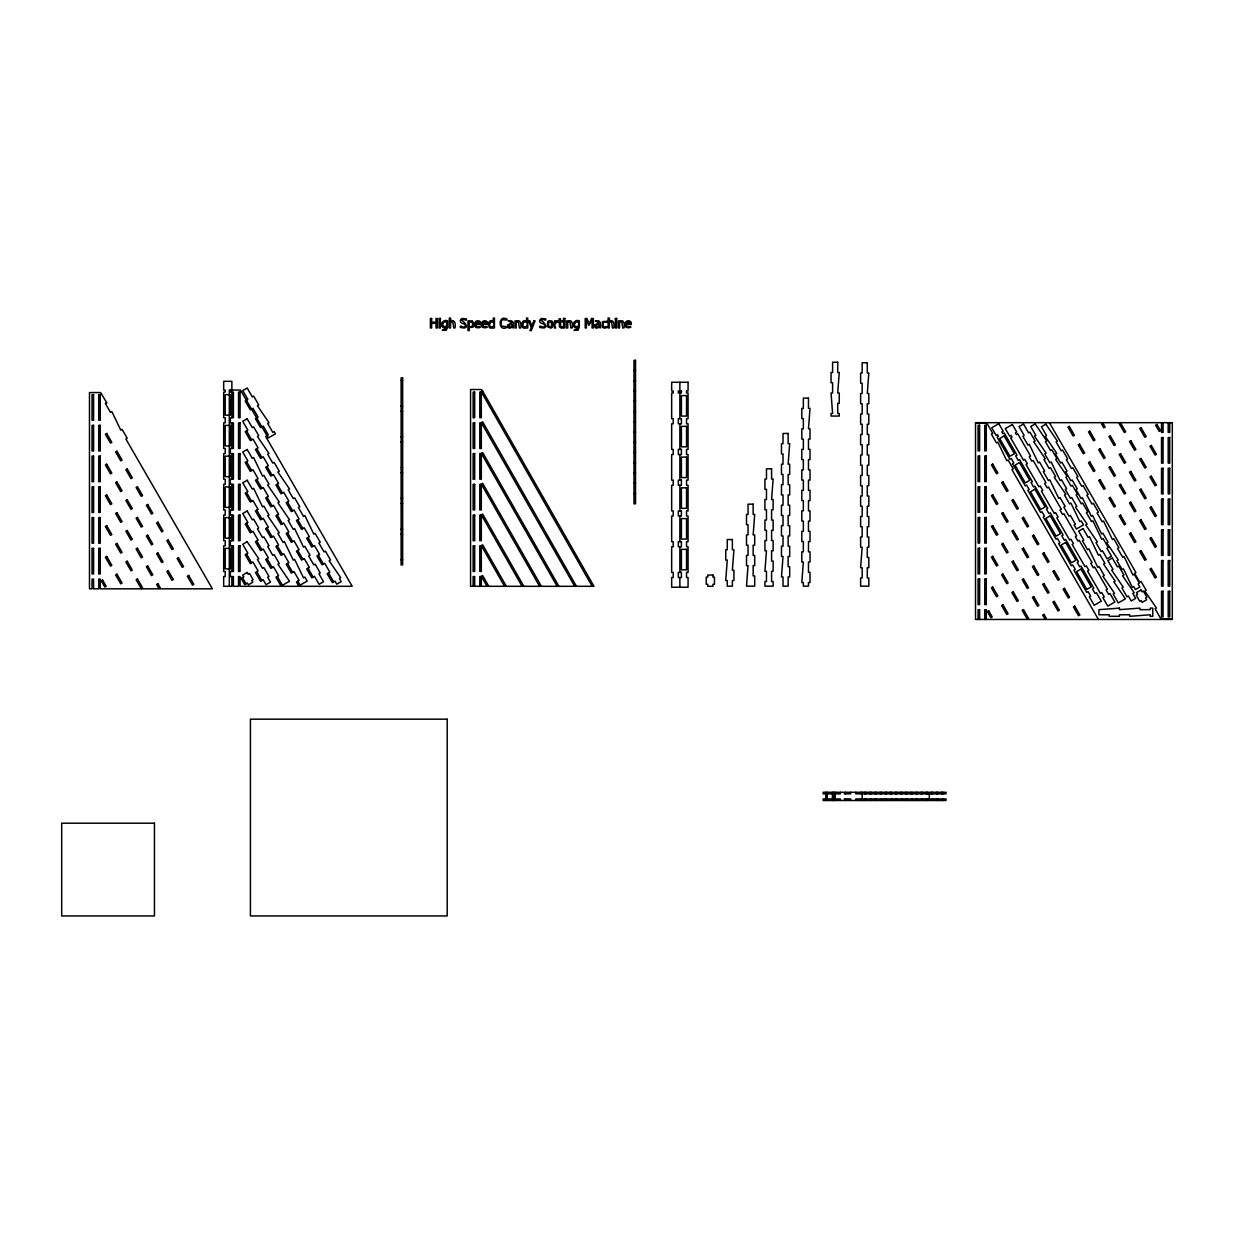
<?xml version="1.0" encoding="UTF-8"?>
<svg xmlns="http://www.w3.org/2000/svg" width="1234" height="1234" viewBox="0 0 1234 1234"><rect width="100%" height="100%" fill="white"/><g stroke="black" fill="none" stroke-linecap="round" stroke-linejoin="round"><path stroke-width="1.5" d="M481.322 392.103L479.795 392.103L479.795 417.724L481.322 417.724L481.322 391.841L482.664 391.085L593.97 586.304L470.57 586.304L470.57 389.528L481.322 389.528L482.664 391.085M557.29 320.902L555.655 321.904L555.655 320.855L554.467 320.855L554.467 327.982L555.655 327.982C551.397 322.028 560.946 322.398 557.29 320.902A2.345 2.345 0 0 1 558.231 320.886M633.983 370.57L635.525 370.57M401.112 380.473L402.639 380.473M633.983 380.828L635.525 380.828M633.983 391.07L635.525 391.07M633.983 401.328L635.525 401.328M401.112 406.094L402.639 406.094M401.112 411.215L402.639 411.215M633.983 411.57L635.525 411.57M633.983 421.827L635.525 421.827M975.523 423.2L986.66 423.2L987.616 424.481L992.738 433.35L991.411 434.121L996.532 442.991L997.859 442.219L1006.774 460.745L1008.116 459.974L1013.237 468.858L1011.911 469.63L1098.414 619.453M633.983 432.07L635.525 432.07M401.112 436.836L402.639 436.836M401.112 441.957L402.639 441.957M633.983 442.312L635.525 442.312M633.983 452.569L635.525 452.569M633.983 462.812L635.525 462.812M401.112 467.578L402.639 467.578M401.112 472.715L402.639 472.715M633.983 473.069L635.525 473.069M633.983 483.312L635.525 483.312M633.983 493.569L635.525 493.569M401.112 498.335L402.639 498.335M401.112 503.457L402.639 503.457M401.112 529.077L402.639 529.077M401.112 534.199L402.639 534.199M401.112 559.82L402.639 559.82M1172.3 618.944L1161.163 618.944L1160.207 617.663L1155.086 608.794L1156.412 608.023L1144.828 591.04L1146.17 590.268L1141.034 581.399L1139.707 582.155L1134.586 573.286L1135.912 572.514L1049.409 422.676M844.195 793.832L850.658 793.832L850.658 792.29M861.286 793.832L946.077 793.832L946.077 792.29L823.186 792.29L823.186 793.832L840.4 793.832L840.4 792.29M844.195 798.953L850.658 798.953L850.658 800.496M861.286 798.953L946.077 798.953L946.077 800.496L823.186 800.496L823.186 798.953L840.4 798.953L840.4 800.496M550.487 321.719L549.608 321.719A1.62 1.62 0 0 0 548.606 322.352L548.606 326.455M549.608 327.103L550.487 327.103A1.62 1.62 0 0 0 551.49 326.455L551.49 322.352M246.522 430.944L251.659 439.828M256.78 448.698L261.901 457.583M267.022 466.452L272.143 475.321M277.28 484.206L282.401 493.076M287.522 501.96L292.643 510.83M297.764 519.715L302.901 528.584M308.022 537.453L313.143 546.338M318.264 555.207L323.401 564.092M328.522 572.962L333.643 581.831M246.522 461.701L251.659 470.57M256.78 479.455L261.901 488.325M267.022 497.194L272.143 506.079M277.28 514.948L282.401 523.833M287.522 532.702L292.643 541.572M297.764 550.457L302.901 559.326M308.022 568.211L313.143 577.08M246.522 492.443L251.659 501.312M256.78 510.197L261.901 519.067M267.022 527.951L272.143 536.821M277.28 545.69L282.401 554.575M287.522 563.444L292.643 572.329M297.764 581.199L300.078 585.194M246.522 523.185L251.659 532.07M256.78 540.939L261.901 549.824M267.022 558.693L272.143 567.563M277.28 576.448L282.401 585.317M246.522 553.943L251.659 562.812M256.78 571.681L261.901 580.566M242.435 577.589L246.013 583.79M481.322 391.841L592.197 586.304M576.448 586.304L482.664 421.827L481.322 422.599L574.674 586.304M558.909 586.304L482.664 452.585L481.322 453.341L557.136 586.304M541.387 586.304L482.664 483.327L481.322 484.083L539.613 586.304M523.848 586.304L482.664 514.069L481.322 514.825L522.075 586.304M506.326 586.304L482.664 544.811L481.322 545.582L504.552 586.304M488.803 586.304L482.679 575.568L481.337 576.34L487.029 586.304M1169.739 422.676L1169.739 432.424L1168.197 432.424L1168.197 422.676M1163.076 422.676L1163.076 432.424L1161.533 432.424L1161.533 422.676M986.29 619.453L986.29 609.719L984.747 609.719L984.747 619.453M979.626 619.453L979.626 609.719L978.084 609.719L978.084 619.453M942.899 792.29L942.899 793.832M942.899 798.953L942.899 800.496M941.557 792.29L941.557 793.832M937.778 792.29L937.778 793.832M937.778 798.953L937.778 800.496M936.436 792.29L936.436 793.832M936.436 798.953L936.436 800.496M932.642 792.29L932.642 793.832M932.642 798.953L932.642 800.496M931.315 792.29L931.315 793.832M929.31 793.832L929.31 798.953M927.521 792.29L927.521 793.832M927.521 798.953L927.521 800.496M926.194 792.29L926.194 793.832M926.194 798.953L926.194 800.496M922.4 792.29L922.4 793.832M922.4 798.953L922.4 800.496M921.073 792.29L921.073 793.832M917.278 792.29L917.278 793.832M917.278 798.953L917.278 800.496M915.936 792.29L915.936 793.832M915.936 798.953L915.936 800.496M912.142 792.29L912.142 793.832M912.142 798.953L912.142 800.496M910.815 792.29L910.815 793.832M907.021 792.29L907.021 793.832M907.021 798.953L907.021 800.496M905.694 792.29L905.694 793.832M905.694 798.953L905.694 800.496M901.9 792.29L901.9 793.832M901.9 798.953L901.9 800.496M900.573 792.29L900.573 793.832M896.779 792.29L896.779 793.832M896.779 798.953L896.779 800.496M895.452 792.29L895.452 793.832M895.452 798.953L895.452 800.496M891.658 792.29L891.658 793.832M891.658 798.953L891.658 800.496M890.316 792.29L890.316 793.832M886.521 792.29L886.521 793.832M886.521 798.953L886.521 800.496M885.194 792.29L885.194 793.832M885.194 798.953L885.194 800.496M881.4 792.29L881.4 793.832M881.4 798.953L881.4 800.496M880.073 792.29L880.073 793.832M876.279 792.29L876.279 793.832M876.279 798.953L876.279 800.496M874.952 792.29L874.952 793.832M874.952 798.953L874.952 800.496M871.158 792.29L871.158 793.832M871.158 798.953L871.158 800.496M869.816 792.29L869.816 793.832M866.037 792.29L866.037 793.832M866.037 798.953L866.037 800.496M864.695 792.29L864.695 793.832M864.695 798.953L864.695 800.496M862.196 792.29L862.196 800.496M860.9 792.29L860.9 793.832L855.779 793.832L855.779 792.29M860.9 800.496L860.9 798.953L855.779 798.953L855.779 800.496M845.537 792.29L845.537 793.832M845.537 798.953L845.537 800.496M835.279 792.29L835.279 800.496M833.953 792.29L833.953 800.496M832.41 792.29L832.41 800.496M827.289 792.29L827.289 800.496M825.747 792.29L825.747 800.496M679.872 382.278L679.872 390.977M679.872 393.029L679.872 418.65M679.872 423.786L679.872 449.407M679.872 454.528L679.872 480.149M679.872 485.271L679.872 510.891M679.872 516.028L679.872 541.649M679.872 546.77L679.872 572.391M679.872 577.512L679.872 587.245M481.322 586.304L481.322 576.571L479.795 576.571L479.795 586.304M474.674 586.304L474.674 576.571L473.131 576.571L473.131 586.304M231.869 390.052L231.869 381.337L223.678 381.337L223.678 390.052L225.205 390.052L225.205 392.103L223.678 392.103L223.678 417.724L225.205 417.724L225.205 422.846L223.678 422.846L223.678 448.466L225.205 448.466L225.205 453.588L223.678 453.588L223.678 479.208L225.205 479.208L225.205 484.33L223.678 484.33L223.678 509.951L225.205 509.951L225.205 515.087L223.678 515.087L223.678 540.708L225.205 540.708L225.205 545.829L223.678 545.829L223.678 571.45L225.205 571.45L225.205 576.571L223.678 576.571L223.678 586.304L231.869 586.304L231.869 576.571M231.869 392.103L231.869 417.724M231.869 422.846L231.869 448.466M231.869 453.588L231.869 479.208M231.869 484.33L231.869 509.951M231.869 515.087L231.869 540.708M231.869 545.829L231.869 571.45M230.342 390.052L230.342 392.103L233.411 392.103L233.411 417.724L230.342 417.724L230.342 422.846L233.411 422.846L233.411 448.466L230.342 448.466L230.342 453.588L233.411 453.588L233.411 479.208L230.342 479.208L230.342 484.33L233.411 484.33L233.411 509.951L230.342 509.951L230.342 515.087L233.411 515.087L233.411 540.708L230.342 540.708L230.342 545.829L233.411 545.829L233.411 571.45L230.342 571.45L230.342 576.571L233.411 576.571L233.411 586.304L238.532 586.304L238.532 576.571L240.075 576.571L240.075 586.304L352.199 586.304L265.696 436.481L268.364 434.939L263.228 426.069L260.575 427.596L255.438 418.727L258.107 417.185L252.985 408.315L250.317 409.842L245.196 400.973L247.864 399.43L242.728 390.561L247.17 388L252.291 396.87L253.633 396.099L258.754 404.983L257.428 405.755L268.997 422.738L267.67 423.493L272.791 432.378L274.133 431.607L275.413 433.828L268.318 437.931L240.445 390.052L229.308 390.052L229.308 586.304M550.225 321.735A1.62 1.62 0 0 1 551.228 322.367M549.855 327.103A1.62 1.62 0 0 1 548.852 326.455M602.84 323.817L603.349 326.393A1.743 1.743 0 0 0 604.398 327.056C608.424 325.128 606.835 329.17 603.534 327.905A2.761 2.761 0 0 1 602.099 326.702L602.485 321.658L606.989 321.226C607.822 323.971 602.593 319.807 602.84 323.817M447.603 327.164L446.353 330.203L442.296 330.373C443.453 329.463 449.87 327.303 443.191 327.627C438.996 324.419 443.7 318.788 447.603 320.855L447.603 327.164M579.301 327.164L578.067 330.203L574.011 330.373C575.152 329.463 581.569 327.303 574.89 327.627C570.694 324.419 575.414 318.788 579.301 320.855L579.301 327.164M473.964 324.218L473.116 327.056L469.182 327.612L469.182 330.604L467.979 330.604L467.979 320.855L472.452 320.886L473.964 324.218M501.189 322.367C499.23 328.722 507.359 325.205 507.035 327.334C497.857 332.686 497.873 313.822 507.035 319.112C507.776 322.059 500.881 316.953 501.189 322.367M553.233 324.419L552.354 327.195A2.823 2.823 0 0 1 550.734 328.105L547.341 326.609L547.742 321.642A2.838 2.838 0 0 1 549.361 320.717L550.734 320.717A2.807 2.807 0 0 1 552.354 321.642L553.233 324.419M474.781 323.632C472.869 331.19 486.335 325.838 477.311 326.933A1.974 1.974 0 0 1 476.293 326.069L475.938 324.542L480.874 324.542C482.078 320.115 474.997 319.251 474.781 323.632M481.646 323.632C479.748 331.19 493.214 325.838 484.191 326.933A1.974 1.974 0 0 1 483.173 326.069L482.818 324.542L487.754 324.542C488.957 320.115 481.877 319.251 481.646 323.632M488.541 323.586L489.204 327.226A2.283 2.283 0 0 0 490.561 328.121L494.448 327.982L494.448 318.048L493.261 318.048L493.261 321.133A3.239 3.239 0 0 0 490.901 320.717A2.792 2.792 0 0 0 489.389 321.642L488.541 323.586M521.843 323.586L522.506 327.226A2.283 2.283 0 0 0 523.864 328.121L527.751 327.982L527.751 318.048L526.563 318.048L526.563 321.133A3.239 3.239 0 0 0 524.203 320.717A2.792 2.792 0 0 0 522.692 321.642L521.843 323.586M625.206 323.632C623.309 331.19 636.759 325.838 627.736 326.933A1.974 1.974 0 0 1 626.718 326.069L626.363 324.542L631.299 324.542C632.518 320.115 625.422 319.251 625.206 323.632M460.452 320.47C459.295 324.48 466.159 322.629 465.341 326.115C464.077 329.216 459.449 323.802 460.328 327.411C470.509 329.894 465.696 322.953 461.855 320.285C463.028 317.385 467.285 322.367 466.421 318.912L462.318 318.495A3.023 3.023 0 0 0 460.899 319.498L460.452 320.47M539.829 320.47C538.672 324.48 545.536 322.629 544.718 326.115C543.454 329.216 538.826 323.802 539.705 327.411C549.886 329.894 545.073 322.953 541.232 320.285C542.405 317.385 546.662 322.367 545.798 318.912L541.695 318.495A3.023 3.023 0 0 0 540.276 319.498L539.829 320.47M472.73 324.357L471.928 326.655L469.182 326.64L469.182 322.598L470.092 322.012L472.113 322.167L472.73 324.357M489.836 323.293C487.893 328.722 496.469 327.627 493.261 322.136L490.854 321.92L489.836 323.293M523.139 323.293C521.195 328.722 529.772 327.627 526.563 322.136L524.157 321.92L523.139 323.293M507.698 325.221L507.621 325.915A2.437 2.437 0 0 0 507.992 327.211L508.254 327.55A2.159 2.159 0 0 0 509.781 328.167L512.11 327.211L513.298 327.982L513.251 322.475L511.616 320.794L508.207 320.994C512.804 323.262 513.421 321.272 507.698 325.221M594.773 325.221L594.695 325.915A2.437 2.437 0 0 0 595.066 327.211L595.328 327.55A2.159 2.159 0 0 0 596.855 328.167L599.169 327.211L600.372 327.982L600.31 322.475L598.691 320.794L595.266 320.994C599.863 323.262 600.495 321.272 594.773 325.221M442.991 323.215C441.093 328.352 449.531 327.365 446.399 322.136L444.379 321.765L442.991 323.215M574.689 323.215C572.807 328.352 581.245 327.365 578.098 322.136L576.093 321.765L574.689 323.215M508.932 325.344L509.21 326.763L510.753 327.01L512.11 326.223L512.11 324.249L508.932 325.344M596.007 325.344L596.269 326.763L597.827 327.01L599.169 326.223L599.169 324.249L596.007 325.344M476.108 322.83L475.938 323.617L479.702 323.617L478.391 321.673L476.108 322.83M482.988 322.83L482.818 323.617L486.582 323.617L485.271 321.673L482.988 322.83M626.548 322.83L626.363 323.617L630.142 323.617L628.816 321.673L626.548 322.83M533.844 320.855L531.9 326.131L529.957 320.855L528.661 320.855L531.252 327.627L529.972 330.604L531.252 330.604L535.093 320.855L533.844 320.855M591.61 318.48L589.312 323.771L586.937 318.48L585.209 318.48L585.209 327.982L586.397 327.982L586.397 319.791L588.849 325.36L592.089 319.791L592.089 327.982L593.353 327.982L593.353 318.48L591.61 318.48M451.073 321.21L450.533 318.048L449.33 318.048L449.33 327.982L450.533 327.982L450.533 322.66L451.459 322.028A2.052 2.052 0 0 1 452.785 321.827L453.742 327.982L454.93 327.982C455.886 325.575 455.176 318.634 451.073 321.21M516.707 321.21L514.979 320.855L514.979 327.982L516.182 327.982L516.182 322.66L517.108 322.028A2.052 2.052 0 0 1 518.434 321.827L519.391 327.982L520.578 327.982C521.535 325.575 520.825 318.634 516.707 321.21M568.257 321.21L566.529 320.855L566.529 327.982L567.733 327.982L567.733 322.66L568.658 322.028A2.052 2.052 0 0 1 569.985 321.827L570.926 327.982L572.129 327.982C573.085 325.575 572.375 318.634 568.257 321.21M609.812 321.21L609.272 318.048L608.084 318.048L608.084 327.982L609.272 327.982L609.272 322.66L610.213 322.028A2.052 2.052 0 0 1 611.54 321.827L612.48 327.982L613.684 327.982C614.625 325.575 613.93 318.634 609.812 321.21M620.085 321.21L618.357 320.855L618.357 327.982L619.545 327.982L619.545 322.66L620.486 322.028A2.052 2.052 0 0 1 621.813 321.827L622.754 327.982L623.957 327.982C624.898 325.575 624.203 318.634 620.085 321.21M106.695 402.7L105.368 403.472L110.489 412.357L111.831 411.585L120.747 430.095L122.073 429.339L127.195 438.209L125.868 438.98L212.371 588.819L100.247 588.819L100.247 579.085L98.705 579.085L98.705 588.819L93.583 588.819L93.583 579.085L92.041 579.085L92.041 588.819L89.48 588.819L89.48 392.551L100.617 392.551L106.695 402.7M106.695 433.458L105.368 434.229L110.489 443.099L111.831 442.327L106.695 433.458M116.952 451.212L115.61 451.968L120.747 460.853L122.073 460.081L116.952 451.212M106.695 464.2L105.368 464.971L110.489 473.841L111.831 473.069L106.695 464.2M127.195 468.951L125.868 469.722L130.989 478.607L132.316 477.836L127.195 468.951M116.952 481.954L115.61 482.725L120.747 491.595L122.073 490.823L116.952 481.954M106.695 494.942L105.368 495.713L110.489 504.598L111.831 503.827L106.695 494.942M247.17 418.742L242.728 421.303L247.864 430.188L245.196 431.715L250.317 440.6L252.985 439.057L258.107 447.927L255.438 449.469L260.575 458.354L263.228 456.811L268.364 465.681L265.696 467.223L270.817 476.093L273.485 474.566L278.606 483.435L275.938 484.977L281.074 493.847L283.727 492.304L288.849 501.189L286.195 502.732L291.317 511.601L293.985 510.058L299.106 518.943L296.438 520.47L301.559 529.355L304.227 527.813L309.348 536.697L306.695 538.225L311.816 547.109L314.469 545.567L319.606 554.436L316.937 555.979L322.059 564.848L324.727 563.321L329.848 572.19L327.18 573.733L332.316 582.602L334.969 581.075L336.774 584.176L341.201 581.615L339.412 578.499L340.738 577.743L329.17 560.76L330.496 559.989L325.375 551.104L324.033 551.876L318.912 543.006L320.238 542.235L315.117 533.366L313.791 534.121L304.875 515.611L303.533 516.383L298.412 507.498L299.754 506.727L294.618 497.857L293.291 498.629L288.17 489.744L289.496 488.988L277.912 472.005L279.254 471.234L274.133 462.349L272.791 463.12L267.67 454.251L268.997 453.48L257.428 436.497L258.754 435.725L253.633 426.856L252.291 427.627L247.17 418.742M137.452 486.705L136.11 487.476L141.231 496.346L142.573 495.59L137.452 486.705M127.195 499.708L125.868 500.464L130.989 509.349L132.316 508.578L127.195 499.708M116.952 512.696L115.61 513.467L120.747 522.337L122.073 521.581L116.952 512.696M106.695 525.699L105.368 526.455L110.489 535.34L111.831 534.569L106.695 525.699M147.694 504.459L146.368 505.23L151.489 514.1L152.815 513.329L147.694 504.459M247.17 449.484L242.728 452.045L247.864 460.93L245.196 462.472L250.317 471.342L252.985 469.799L258.107 478.684L255.438 480.211L260.575 489.096L263.228 487.553L268.364 496.438L265.696 497.965L270.817 506.85L273.485 505.308L278.606 514.177L275.938 515.719L281.074 524.589L283.727 523.062L288.849 531.931L286.195 533.474L291.317 542.343L293.985 540.816L299.106 549.685L296.438 551.228L301.559 560.097L304.227 558.555L309.348 567.439L306.695 568.967L311.816 577.851L314.469 576.309L319.082 584.299L323.524 581.738L318.912 573.748L320.238 572.977L315.117 564.108L313.791 564.879L308.67 555.994L309.996 555.223L304.875 546.353L303.533 547.125L294.618 528.599L293.291 529.371L288.17 520.501L289.496 519.73L277.912 502.747L279.254 501.976L267.67 484.993L268.997 484.222L263.875 475.352L262.549 476.123L253.633 457.598L252.291 458.369L247.17 449.484M137.452 517.447L136.11 518.218L141.231 527.103L142.573 526.332L137.452 517.447M127.195 530.45L125.868 531.222L130.989 540.091L132.316 539.32L127.195 530.45M116.952 543.438L115.61 544.209L120.747 553.094L122.073 552.323L116.952 543.438M157.937 522.213L156.61 522.985L161.731 531.854L163.073 531.083L157.937 522.213M106.695 556.441L105.368 557.213L110.489 566.082L111.831 565.311L106.695 556.441M147.694 535.201L146.368 535.972L151.489 544.857L152.815 544.086L147.694 535.201M247.17 480.242L242.728 482.803L247.864 491.672L245.196 493.214L250.317 502.084L252.985 500.557L258.107 509.426L255.438 510.969L260.575 519.838L263.228 518.295L268.364 527.18L265.696 528.707L270.817 537.592L273.485 536.05L278.606 544.934L275.938 546.461L281.074 555.346L283.727 553.804L288.849 562.673L286.195 564.216L291.317 573.1L293.985 571.558L299.106 580.427L296.438 581.97L298.751 585.965L307.173 581.091L304.875 577.096L303.533 577.867L294.618 559.357L293.291 560.113L284.375 541.603L283.049 542.374L277.912 533.489L279.254 532.718L267.67 515.735L268.997 514.964L263.875 506.094L262.549 506.866L253.633 488.34L252.291 489.111L247.17 480.242M137.452 548.204L136.11 548.976L141.231 557.845L142.573 557.074L137.452 548.204M127.195 561.192L125.868 561.964L130.989 570.833L132.316 570.077L127.195 561.192M168.194 539.968L166.868 540.723L171.989 549.608L173.315 548.837L168.194 539.968M102.607 580.088L101.265 580.859L104.859 587.06L106.186 586.304L102.607 580.088M116.952 574.196L115.61 574.951L120.747 583.836L122.073 583.065L116.952 574.196M157.937 552.955L156.61 553.727L161.731 562.596L163.073 561.84L157.937 552.955M147.694 565.959L146.368 566.714L151.489 575.599L152.815 574.828L147.694 565.959M247.17 510.984L242.728 513.545L247.864 522.414L245.196 523.956L250.317 532.841L252.985 531.299L258.107 540.168L255.438 541.711L260.575 550.58L263.228 549.053L268.364 557.922L265.696 559.465L270.817 568.334L273.485 566.807L278.606 575.676L275.938 577.219L281.074 586.088L289.496 581.214L277.912 564.231L279.254 563.475L274.133 554.59L272.791 555.362L267.67 546.492L268.997 545.721L263.875 536.836L262.549 537.608L257.428 528.738L258.754 527.967L253.633 519.098L252.291 519.853L247.17 510.984M137.452 578.947L136.11 579.718L141.231 588.587L142.573 587.816L137.452 578.947M178.436 557.706L177.11 558.478L182.231 567.362L183.573 566.591L178.436 557.706M168.194 570.71L166.868 571.481L171.989 580.35L173.315 579.579L168.194 570.71M157.937 583.697L156.61 584.469L158.924 588.464L160.25 587.692L157.937 583.697M188.694 575.46L187.352 576.232L192.489 585.117L193.815 584.345L188.694 575.46M247.17 541.726L242.728 544.287L247.864 553.171L245.196 554.698L250.317 563.583L252.985 562.041L258.107 570.926L255.438 572.453L260.575 581.337L263.228 579.795L266.05 584.669L270.493 582.109L267.67 577.234L268.997 576.463L263.875 567.594L262.549 568.35L257.428 559.48L258.754 558.709L247.17 541.726M247.17 572.468L242.728 575.044L243.761 576.818L241.093 578.345L244.687 584.561L247.34 583.019L248.373 584.808L252.816 582.232L251.782 580.458L253.109 579.702L249.53 573.486L248.204 574.257L247.17 572.468M998.815 423.648L991.704 427.751L996.069 435.293L997.396 434.522L998.414 436.296L997.087 437.067L1009.906 459.264L1011.232 458.493L1013.793 462.935L1012.466 463.691L1025.269 485.887L1026.611 485.116L1029.171 489.559L1027.829 490.33L1040.648 512.511L1041.974 511.74L1044.535 516.182L1043.208 516.953L1056.011 539.135L1057.353 538.379L1059.913 542.806L1058.587 543.577L1071.39 565.774L1072.716 565.002L1075.292 569.445L1073.95 570.201L1086.768 592.397L1088.095 591.626L1090.655 596.068L1089.329 596.84L1094.188 605.262L1101.299 601.174L1096.424 592.736L1095.098 593.508L1092.537 589.065L1093.864 588.294L1081.061 566.113L1079.719 566.869L1077.159 562.442L1078.485 561.671L1065.682 539.474L1064.356 540.245L1061.78 535.818L1063.122 535.047L1050.304 512.85L1048.977 513.622L1046.417 509.179L1047.743 508.408L1034.94 486.227L1033.598 486.998L1031.038 482.556L1032.38 481.784L1019.562 459.603L1018.235 460.375L1015.675 455.932L1017.001 455.161L1004.183 432.964L1002.856 433.736L1001.838 431.962L1003.165 431.19L998.815 423.648M1012.389 424.511L1005.294 428.614L1009.643 436.157L1010.97 435.386L1012.003 437.16L1010.661 437.931L1023.48 460.112L1024.806 459.341L1027.367 463.783L1026.04 464.555L1038.858 486.736L1040.185 485.98L1042.745 490.407L1041.419 491.178L1054.222 513.375L1055.548 512.604L1058.124 517.046L1056.782 517.802L1069.6 539.998L1070.927 539.227L1073.487 543.67L1072.161 544.441L1084.964 566.622L1086.306 565.851L1088.866 570.293L1087.54 571.064L1100.342 593.245L1101.669 592.49L1104.245 596.917L1102.903 597.688L1107.777 606.125L1114.873 602.022L1110.014 593.585L1108.672 594.356L1106.111 589.914L1107.438 589.158L1094.635 566.961L1093.309 567.733L1090.733 563.29L1092.075 562.519L1079.256 540.338L1077.93 541.109L1075.369 536.667L1076.696 535.895L1063.893 513.714L1062.551 514.47L1059.991 510.043L1061.333 509.272L1048.514 487.075L1047.188 487.846L1044.627 483.419L1045.954 482.648L1033.136 460.452L1031.809 461.223L1029.249 456.781L1030.575 456.009L1017.772 433.828L1016.43 434.599L1015.412 432.826L1016.739 432.054L1012.389 424.511M1023.495 424.033L1019.053 426.594L1024.189 435.479L1022.847 436.25L1027.968 445.119L1029.31 444.348L1038.226 462.873L1039.552 462.102L1044.674 470.972L1043.347 471.743L1048.468 480.628L1049.81 479.856L1058.726 498.366L1060.052 497.611L1065.173 506.48L1063.847 507.251L1068.968 516.12L1070.294 515.349L1075.431 524.234L1074.089 525.005L1076.403 529L1083.498 524.897L1081.2 520.902L1079.858 521.673L1070.942 503.148L1069.616 503.919L1064.495 495.035L1065.821 494.279L1054.237 477.296L1055.579 476.525L1050.442 467.64L1049.116 468.411L1043.995 459.542L1045.321 458.77L1033.737 441.787L1035.079 441.016L1029.958 432.147L1028.616 432.918L1023.495 424.033M1004.137 435.957L999.694 438.517L1009.952 456.272L1014.394 453.711L1004.137 435.957M1035.156 423.941L1030.714 426.501L1035.85 435.386L1034.508 436.157L1046.093 453.14L1044.766 453.896L1049.887 462.781L1051.214 462.01L1060.129 480.535L1061.471 479.764L1066.592 488.633L1065.266 489.404L1070.387 498.274L1071.714 497.518L1076.835 506.387L1075.508 507.159L1087.092 524.142L1085.75 524.913L1097.334 541.896L1096.008 542.652L1101.129 551.536L1102.456 550.765L1107.068 558.755L1111.51 556.195L1106.898 548.204L1108.225 547.433L1103.103 538.564L1101.777 539.335L1092.861 520.81L1091.519 521.581L1086.398 512.696L1087.74 511.925L1082.604 503.056L1081.277 503.827L1076.156 494.942L1077.483 494.186L1072.361 485.301L1071.035 486.073L1065.898 477.203L1067.24 476.432L1055.656 459.449L1056.983 458.678L1051.862 449.808L1050.535 450.564L1045.414 441.695L1046.741 440.924L1035.156 423.941M1045.846 424.157L1041.403 426.733L1046.525 435.602L1045.198 436.373L1056.767 453.356L1055.44 454.127L1060.561 462.997L1061.903 462.226L1067.024 471.11L1065.698 471.866L1070.819 480.751L1072.145 479.98L1077.267 488.849L1075.94 489.62L1081.061 498.505L1082.403 497.734L1091.319 516.244L1092.645 515.488L1101.561 533.998L1102.888 533.227L1108.024 542.112L1106.682 542.883L1118.266 559.866L1116.94 560.637L1122.061 569.506L1123.387 568.735L1132.303 587.261L1133.645 586.489L1135.434 589.59L1139.877 587.029L1138.072 583.929L1139.414 583.158L1134.277 574.288L1132.951 575.044L1124.035 556.534L1122.709 557.305L1117.588 548.42L1118.914 547.649L1113.793 538.78L1112.451 539.551L1103.535 521.026L1102.209 521.797L1097.088 512.928L1098.414 512.156L1093.293 503.271L1091.951 504.043L1086.83 495.173L1088.172 494.402L1083.036 485.517L1081.709 486.289L1076.588 477.419L1077.914 476.648L1072.793 467.779L1071.467 468.534L1066.33 459.665L1067.672 458.894L1062.536 450.024L1061.209 450.796L1056.088 441.911L1057.415 441.14L1045.846 424.157M992.738 464.092L991.411 464.863L996.532 473.748L997.859 472.977L992.738 464.092M1069.307 426.393L1067.965 427.149L1073.086 436.034L1074.428 435.263L1069.307 426.393M1019.515 462.58L1015.073 465.141L1025.315 482.895L1029.758 480.334L1019.515 462.58M1102.872 423.031L1101.53 423.802L1103.844 427.797L1105.17 427.026L1102.872 423.031M1089.792 431.144L1088.465 431.915L1093.586 440.785L1094.928 440.014L1089.792 431.144M1002.995 481.846L1001.653 482.617L1006.774 491.487L1008.116 490.731L1002.995 481.846M1079.549 444.132L1078.223 444.903L1083.344 453.788L1084.671 453.017L1079.549 444.132M992.738 494.849L991.411 495.605L996.532 504.49L997.859 503.719L992.738 494.849M1120.549 422.907L1119.207 423.678L1124.344 432.548L1125.67 431.777L1120.549 422.907M1110.291 435.895L1108.965 436.666L1114.086 445.551L1115.413 444.78L1110.291 435.895M1100.049 448.898L1098.707 449.67L1103.844 458.539L1105.17 457.768L1100.049 448.898M1013.237 499.6L1011.911 500.372L1017.032 509.241L1018.359 508.47L1013.237 499.6M1034.879 489.219L1030.452 491.78L1040.694 509.534L1045.136 506.958L1034.879 489.219M1141.034 427.658L1139.707 428.429L1144.828 437.299L1146.17 436.543L1141.034 427.658M1089.792 461.886L1088.465 462.657L1093.586 471.542L1094.928 470.771L1089.792 461.886M1002.995 512.588L1001.653 513.359L1006.774 522.244L1008.116 521.473L1002.995 512.588M1156.921 424.434L1155.595 425.206L1159.189 431.406L1160.515 430.651L1156.921 424.434M1130.791 440.661L1129.465 441.433L1134.586 450.302L1135.912 449.531L1130.791 440.661M992.738 525.591L991.411 526.363L996.532 535.232L997.859 534.461L992.738 525.591M1120.549 453.649L1119.207 454.421L1124.344 463.29L1125.67 462.534L1120.549 453.649M1110.291 466.653L1108.965 467.408L1114.086 476.293L1115.413 475.522L1110.291 466.653M1023.48 517.354L1022.153 518.126L1027.274 526.995L1028.616 526.224L1023.48 517.354M1151.291 445.412L1149.965 446.184L1155.086 455.053L1156.412 454.282L1151.291 445.412M1100.049 479.64L1098.707 480.412L1103.844 489.281L1105.17 488.51L1100.049 479.64M1013.237 530.342L1011.911 531.114L1017.032 539.998L1018.359 539.227L1013.237 530.342M1141.034 458.416L1139.707 459.171L1144.828 468.056L1146.17 467.285L1141.034 458.416M1050.257 515.843L1045.815 518.403L1056.073 536.158L1060.5 533.597L1050.257 515.843M1002.995 543.346L1001.653 544.117L1006.774 552.986L1008.116 552.215L1002.995 543.346M1130.791 471.403L1129.465 472.175L1134.586 481.044L1135.912 480.273L1130.791 471.403M992.738 556.333L991.411 557.105L996.532 565.974L997.859 565.218L992.738 556.333M1120.549 484.391L1119.207 485.163L1124.344 494.047L1125.67 493.276L1120.549 484.391M1033.737 535.109L1032.411 535.864L1037.532 544.749L1038.858 543.978L1033.737 535.109M1110.291 497.395L1108.965 498.166L1114.086 507.035L1115.413 506.264L1110.291 497.395M1023.48 548.097L1022.153 548.868L1027.274 557.737L1028.616 556.981L1023.48 548.097M1151.291 476.154L1149.965 476.926L1155.086 485.81L1156.412 485.039L1151.291 476.154M1013.237 561.1L1011.911 561.856L1017.032 570.74L1018.359 569.969L1013.237 561.1M1141.034 489.158L1139.707 489.929L1144.828 498.798L1146.17 498.027L1141.034 489.158M1002.995 574.088L1001.653 574.859L1006.774 583.728L1008.116 582.957L1002.995 574.088M1083.066 528.599L1078.639 531.16L1083.761 540.029L1082.434 540.801L1087.555 549.67L1088.882 548.899L1097.797 567.424L1099.139 566.653L1104.26 575.538L1102.918 576.293L1114.503 593.276L1113.176 594.048L1118.297 602.932L1125.393 598.829L1113.824 581.846L1115.15 581.075L1103.566 564.092L1104.908 563.321L1099.772 554.452L1098.445 555.223L1089.529 536.697L1088.203 537.469L1083.066 528.599M1130.791 502.145L1129.465 502.917L1134.586 511.802L1135.912 511.03L1130.791 502.145M1043.979 552.847L1042.653 553.619L1047.774 562.503L1049.116 561.732L1043.979 552.847M1065.636 542.466L1061.194 545.027L1071.436 562.781L1075.878 560.221L1065.636 542.466M992.738 587.076L991.411 587.847L996.532 596.732L997.859 595.96L992.738 587.076M1120.549 515.149L1119.207 515.92L1124.344 524.789L1125.67 524.018L1120.549 515.149M1033.737 565.851L1032.411 566.622L1037.532 575.491L1038.858 574.72L1033.737 565.851M1023.48 578.839L1022.153 579.61L1027.274 588.495L1028.616 587.723L1023.48 578.839M1151.291 506.912L1149.965 507.668L1155.086 516.552L1156.412 515.781L1151.291 506.912M1013.237 591.842L1011.911 592.613L1017.032 601.482L1018.359 600.711L1013.237 591.842M1141.034 519.9L1139.707 520.671L1144.828 529.54L1146.17 528.769L1141.034 519.9M1054.237 570.602L1052.895 571.373L1058.032 580.258L1059.358 579.486L1054.237 570.602M988.635 610.722L987.308 611.493L990.902 617.71L992.229 616.938L988.635 610.722M1002.995 604.83L1001.653 605.601L1006.774 614.486L1008.116 613.714L1002.995 604.83M1130.791 532.903L1129.465 533.659L1134.586 542.544L1135.912 541.772L1130.791 532.903M1043.979 583.605L1042.653 584.376L1047.774 593.245L1049.116 592.474L1043.979 583.605M1080.999 569.09L1076.572 571.651L1086.815 589.405L1091.257 586.844L1080.999 569.09M1033.737 596.593L1032.411 597.364L1037.532 606.233L1038.858 605.478L1033.737 596.593M1112.312 557.999L1107.885 560.56L1113.006 569.429L1111.68 570.201L1123.249 587.183L1121.922 587.955L1127.043 596.824L1128.385 596.053L1131.192 600.943L1135.635 598.382L1132.812 593.492L1134.154 592.721L1122.57 575.754L1123.896 574.982L1118.775 566.097L1117.449 566.869L1112.312 557.999M1023.48 609.596L1022.153 610.367L1027.274 619.237L1028.616 618.465L1023.48 609.596M1151.291 537.654L1149.965 538.425L1155.086 547.294L1156.412 546.523L1151.291 537.654M1064.479 588.356L1063.153 589.127L1068.274 597.996L1069.6 597.241L1064.479 588.356M1141.034 550.642L1139.707 551.413L1144.828 560.298L1146.17 559.526L1141.034 550.642M1054.237 601.359L1052.895 602.115L1058.032 611L1059.358 610.228L1054.237 601.359M1043.979 614.347L1042.653 615.118L1044.951 619.113L1046.293 618.342L1043.979 614.347M1074.737 606.11L1073.395 606.881L1078.516 615.751L1079.858 614.979L1074.737 606.11M1151.291 568.396L1149.965 569.167L1155.086 578.036L1156.412 577.281L1151.291 568.396M1140.956 590.022L1136.529 592.582L1137.547 594.356L1136.221 595.127L1139.8 601.344L1141.141 600.572L1142.16 602.346L1146.602 599.786L1145.568 598.012L1146.91 597.241L1143.316 591.024L1141.99 591.796L1140.956 590.022M562.581 326.84L560.606 326.624L560.452 321.843L562.658 321.843L562.658 320.855L560.452 320.855L560.452 318.804L559.249 318.804L558.431 321.843L559.249 321.843L559.388 326.84L561.331 328.121L562.658 327.905L562.658 326.84M431.653 318.48L430.388 318.48L430.388 327.982L431.653 327.982L431.653 323.323L436.034 323.323L436.034 327.982L437.299 327.982L437.299 318.48L436.034 318.48L436.034 322.197L431.653 322.197L431.653 318.48M440.43 318.418L439.073 318.418L439.073 319.652L440.43 319.652L440.43 318.418M564.848 318.418L563.475 318.418L563.475 319.652L564.848 319.652L564.848 318.418M616.676 318.418L615.303 318.418L615.303 319.652L616.676 319.652L616.676 318.418M440.353 320.855L439.15 320.855L439.15 327.982L440.353 327.982L440.353 320.855M564.771 320.855L563.568 320.855L563.568 327.982L564.771 327.982L564.771 320.855M616.584 320.855L615.396 320.855L615.396 327.982L616.584 327.982L616.584 320.855M635.525 360.328L633.983 360.328L633.983 503.811L635.525 503.811L635.525 360.328M837.716 362.241L832.595 362.241L832.595 372.483L831.053 372.483L831.053 382.741L832.595 382.741L832.595 392.983L831.053 392.983L832.595 413.483L831.053 413.483L831.053 416.059L839.259 416.059L839.259 413.483L837.716 413.483L837.716 403.24L839.259 403.24L839.259 392.983L837.716 392.983L839.259 372.483L837.716 372.483L837.716 362.241M867.286 362.734L862.165 362.734L862.165 372.992L860.622 372.992L860.622 383.234L862.165 383.234L862.165 393.492L860.622 393.492L860.622 403.734L862.165 403.734L862.165 413.976L860.622 413.976L860.622 424.234L862.165 424.234L862.165 434.476L860.622 434.476L860.622 444.734L862.165 444.734L862.165 454.976L860.622 454.976L860.622 465.218L862.165 465.218L862.165 475.476L860.622 475.476L860.622 485.718L862.165 485.718L862.165 495.975L860.622 495.975L860.622 506.218L862.165 506.218L862.165 516.475L860.622 516.475L860.622 526.717L862.165 526.717L862.165 536.96L860.622 536.96L860.622 547.217L862.165 547.217L860.622 567.717L862.165 567.717L862.165 577.959L860.622 577.959L860.622 586.165L868.813 586.165L868.813 577.959L867.286 577.959L867.286 567.717L868.813 567.717L868.813 557.459L867.286 557.459L867.286 547.217L868.813 547.217L868.813 536.96L867.286 536.96L867.286 526.717L868.813 526.717L868.813 516.475L867.286 516.475L867.286 506.218L868.813 506.218L868.813 495.975L867.286 495.975L867.286 485.718L868.813 485.718L868.813 475.476L867.286 475.476L867.286 465.218L868.813 465.218L868.813 454.976L867.286 454.976L867.286 444.734L868.813 444.734L868.813 434.476L867.286 434.476L867.286 424.234L868.813 424.234L868.813 413.976L867.286 413.976L867.286 403.734L868.813 403.734L868.813 393.492L867.286 393.492L868.813 372.992L867.286 372.992L867.286 362.734M402.639 377.913L401.112 377.913L401.112 564.941L402.639 564.941L402.639 377.913M688.063 382.278L671.666 382.278L671.666 390.977L673.209 390.977L673.209 393.029L671.666 393.029L671.666 418.65L673.209 418.65L673.209 423.786L671.666 423.786L671.666 449.407L673.209 449.407L673.209 454.528L671.666 454.528L671.666 480.149L673.209 480.149L673.209 485.271L671.666 485.271L671.666 510.891L673.209 510.891L673.209 516.028L671.666 516.028L671.666 541.649L673.209 541.649L673.209 546.77L671.666 546.77L671.666 572.391L673.209 572.391L673.209 577.512L671.666 577.512L671.666 587.245L688.063 587.245L688.063 577.512L686.536 577.512L686.536 572.391L688.063 572.391L688.063 546.77L686.536 546.77L686.536 541.649L688.063 541.649L688.063 516.028L686.536 516.028L686.536 510.891L688.063 510.891L688.063 485.271L686.536 485.271L686.536 480.149L688.063 480.149L688.063 454.528L686.536 454.528L686.536 449.407L688.063 449.407L688.063 423.786L686.536 423.786L686.536 418.65L688.063 418.65L688.063 393.029L686.536 393.029L686.536 390.977L688.063 390.977L688.063 382.278M681.399 390.977L678.33 390.977L678.33 393.029L681.399 393.029L681.399 390.977M240.075 392.103L238.532 392.103L238.532 417.724L240.075 417.724L240.075 392.103M474.674 392.103L473.131 392.103L473.131 417.724L474.674 417.724L474.674 392.103M93.583 394.602L92.041 394.602L92.041 420.223L93.583 420.223L93.583 394.602M100.247 394.602L98.705 394.602L98.705 420.223L100.247 420.223L100.247 394.602M230.342 394.664L225.205 394.664L225.205 415.164L230.342 415.164L230.342 394.664M686.536 395.59L681.399 395.59L681.399 416.089L686.536 416.089L686.536 395.59M808.471 398.088L803.349 398.088L803.349 408.346L801.807 408.346L801.807 418.588L803.349 418.588L803.349 428.846L801.807 428.846L801.807 439.088L803.349 439.088L803.349 449.346L801.807 449.346L801.807 459.588L803.349 459.588L803.349 469.83L801.807 469.83L801.807 480.088L803.349 480.088L803.349 490.33L801.807 490.33L801.807 500.588L803.349 500.588L803.349 510.83L801.807 510.83L801.807 521.087L803.349 521.087L803.349 531.33L801.807 531.33L801.807 541.572L803.349 541.572L803.349 551.829L801.807 551.829L801.807 562.072L803.349 562.072L801.807 582.571L803.349 582.571L803.349 586.165L808.471 586.165L808.471 582.571L810.013 582.571L810.013 572.329L808.471 572.329L808.471 562.072L810.013 562.072L810.013 551.829L808.471 551.829L808.471 541.572L810.013 541.572L810.013 531.33L808.471 531.33L808.471 521.087L810.013 521.087L810.013 510.83L808.471 510.83L808.471 500.588L810.013 500.588L810.013 490.33L808.471 490.33L808.471 480.088L810.013 480.088L810.013 469.83L808.471 469.83L808.471 459.588L810.013 459.588L810.013 449.346L808.471 449.346L808.471 439.088L810.013 439.088L810.013 428.846L808.471 428.846L810.013 408.346L808.471 408.346L808.471 398.088M681.399 418.65L678.33 418.65L678.33 423.786L681.399 423.786L681.399 418.65M1172.3 422.676L975.523 422.676L975.523 619.453L1172.3 619.453L1172.3 422.676M240.075 422.846L238.532 422.846L238.532 448.466L240.075 448.466L240.075 422.846M474.674 422.846L473.131 422.846L473.131 448.466L474.674 448.466L474.674 422.846M481.322 422.846L479.795 422.846L479.795 448.466L481.322 448.466L481.322 422.846M979.626 425.252L978.084 425.252L978.084 450.873L979.626 450.873L979.626 425.252M986.29 425.252L984.747 425.252L984.747 450.873L986.29 450.873L986.29 425.252M93.583 425.344L92.041 425.344L92.041 450.965L93.583 450.965L93.583 425.344M100.247 425.344L98.705 425.344L98.705 450.965L100.247 450.965L100.247 425.344M230.342 425.406L225.205 425.406L225.205 445.906L230.342 445.906L230.342 425.406M686.536 426.347L681.399 426.347L681.399 446.847L686.536 446.847L686.536 426.347M788.14 433.458L783.019 433.458L783.019 443.7L781.477 443.7L781.477 453.958L783.019 453.958L783.019 464.2L781.477 464.2L781.477 474.442L783.019 474.442L783.019 484.7L781.477 484.7L781.477 494.942L783.019 494.942L783.019 505.2L781.477 505.2L781.477 515.442L783.019 515.442L783.019 525.699L781.477 525.699L781.477 535.942L783.019 535.942L783.019 546.184L781.477 546.184L781.477 556.441L783.019 556.441L781.477 576.941L783.019 576.941L783.019 586.165L788.14 586.165L788.14 576.941L789.683 576.941L789.683 566.684L788.14 566.684L788.14 556.441L789.683 556.441L789.683 546.184L788.14 546.184L788.14 535.942L789.683 535.942L789.683 525.699L788.14 525.699L788.14 515.442L789.683 515.442L789.683 505.2L788.14 505.2L788.14 494.942L789.683 494.942L789.683 484.7L788.14 484.7L788.14 474.442L789.683 474.442L789.683 464.2L788.14 464.2L789.683 443.7L788.14 443.7L788.14 433.458M1163.076 437.546L1161.533 437.546L1161.533 463.166L1163.076 463.166L1163.076 437.546M1169.739 437.546L1168.197 437.546L1168.197 463.166L1169.739 463.166L1169.739 437.546M681.399 449.407L678.33 449.407L678.33 454.528L681.399 454.528L681.399 449.407M240.075 453.588L238.532 453.588L238.532 479.208L240.075 479.208L240.075 453.588M474.674 453.588L473.131 453.588L473.131 479.208L474.674 479.208L474.674 453.588M481.322 453.588L479.795 453.588L479.795 479.208L481.322 479.208L481.322 453.588M93.583 456.086L92.041 456.086L92.041 481.707L93.583 481.707L93.583 456.086M100.247 456.086L98.705 456.086L98.705 481.707L100.247 481.707L100.247 456.086M230.342 456.148L225.205 456.148L225.205 476.648L230.342 476.648L230.342 456.148M979.626 455.994L978.084 455.994L978.084 481.615L979.626 481.615L979.626 455.994M986.29 455.994L984.747 455.994L984.747 481.615L986.29 481.615L986.29 455.994M686.536 457.089L681.399 457.089L681.399 477.589L686.536 477.589L686.536 457.089M1163.076 468.288L1161.533 468.288L1161.533 493.909L1163.076 493.909L1163.076 468.288M1169.739 468.288L1168.197 468.288L1168.197 493.909L1169.739 493.909L1169.739 468.288M771.589 468.812L766.468 468.812L766.468 479.054L764.926 479.054L764.926 489.312L766.468 489.312L766.468 499.554L764.926 499.554L764.926 509.812L766.468 509.812L766.468 520.054L764.926 520.054L764.926 530.312L766.468 530.312L766.468 540.554L764.926 540.554L764.926 550.796L766.468 550.796L764.926 571.296L766.468 571.296L766.468 581.553L764.926 581.553L764.926 586.165L773.132 586.165L773.132 581.553L771.589 581.553L771.589 571.296L773.132 571.296L773.132 561.054L771.589 561.054L771.589 550.796L773.132 550.796L773.132 540.554L771.589 540.554L771.589 530.312L773.132 530.312L773.132 520.054L771.589 520.054L771.589 509.812L773.132 509.812L773.132 499.554L771.589 499.554L773.132 479.054L771.589 479.054L771.589 468.812M681.399 480.149L678.33 480.149L678.33 485.271L681.399 485.271L681.399 480.149M240.075 484.33L238.532 484.33L238.532 509.951L240.075 509.951L240.075 484.33M474.674 484.33L473.131 484.33L473.131 509.951L474.674 509.951L474.674 484.33M481.322 484.33L479.795 484.33L479.795 509.951L481.322 509.951L481.322 484.33M979.626 486.736L978.084 486.736L978.084 512.357L979.626 512.357L979.626 486.736M986.29 486.736L984.747 486.736L984.747 512.357L986.29 512.357L986.29 486.736M93.583 486.844L92.041 486.844L92.041 512.465L93.583 512.465L93.583 486.844M100.247 486.844L98.705 486.844L98.705 512.465L100.247 512.465L100.247 486.844M230.342 486.906L225.205 486.906L225.205 507.39L230.342 507.39L230.342 486.906M686.536 487.831L681.399 487.831L681.399 508.331L686.536 508.331L686.536 487.831M1163.076 499.03L1161.533 499.03L1161.533 524.651L1163.076 524.651L1163.076 499.03M1169.739 499.03L1168.197 499.03L1168.197 524.651L1169.739 524.651L1169.739 499.03M753.156 504.166L748.035 504.166L748.035 514.424L746.508 514.424L746.508 524.666L748.035 524.666L748.035 534.924L746.508 534.924L746.508 545.166L748.035 545.166L748.035 555.408L746.508 555.408L746.508 565.666L748.035 565.666L746.508 586.165L754.699 586.165L754.699 575.908L753.156 575.908L753.156 565.666L754.699 565.666L754.699 555.408L753.156 555.408L753.156 545.166L754.699 545.166L754.699 534.924L753.156 534.924L754.699 514.424L753.156 514.424L753.156 504.166M681.399 510.891L678.33 510.891L678.33 516.028L681.399 516.028L681.399 510.891M240.075 515.087L238.532 515.087L238.532 540.708L240.075 540.708L240.075 515.087M474.674 515.087L473.131 515.087L473.131 540.708L474.674 540.708L474.674 515.087M481.322 515.087L479.795 515.087L479.795 540.708L481.322 540.708L481.322 515.087M93.583 517.586L92.041 517.586L92.041 543.207L93.583 543.207L93.583 517.586M100.247 517.586L98.705 517.586L98.705 543.207L100.247 543.207L100.247 517.586M979.626 517.478L978.084 517.478L978.084 543.099L979.626 543.099L979.626 517.478M986.29 517.478L984.747 517.478L984.747 543.099L986.29 543.099L986.29 517.478M230.342 517.648L225.205 517.648L225.205 538.147L230.342 538.147L230.342 517.648M686.536 518.588L681.399 518.588L681.399 539.073L686.536 539.073L686.536 518.588M1163.076 529.787L1161.533 529.787L1161.533 555.408L1163.076 555.408L1163.076 529.787M1169.739 529.787L1168.197 529.787L1168.197 555.408L1169.739 555.408L1169.739 529.787M732.379 539.536L727.258 539.536L727.258 549.778L725.731 549.778L725.731 560.02L727.258 560.02L725.731 580.52L727.258 580.52L727.258 586.165L732.379 586.165L732.379 580.52L733.922 580.52L733.922 570.278L732.379 570.278L733.922 549.778L732.379 549.778L732.379 539.536M681.399 541.649L678.33 541.649L678.33 546.77L681.399 546.77L681.399 541.649M240.075 545.829L238.532 545.829L238.532 571.45L240.075 571.45L240.075 545.829M474.674 545.829L473.131 545.829L473.131 571.45L474.674 571.45L474.674 545.829M481.322 545.829L479.795 545.829L479.795 571.45L481.322 571.45L481.322 545.829M93.583 548.328L92.041 548.328L92.041 573.949L93.583 573.949L93.583 548.328M100.247 548.328L98.705 548.328L98.705 573.949L100.247 573.949L100.247 548.328M230.342 548.39L225.205 548.39L225.205 568.889L230.342 568.889L230.342 548.39M979.626 548.235L978.084 548.235L978.084 573.856L979.626 573.856L979.626 548.235M986.29 548.235L984.747 548.235L984.747 573.856L986.29 573.856L986.29 548.235M686.536 549.331L681.399 549.331L681.399 569.83L686.536 569.83L686.536 549.331M1163.076 560.529L1161.533 560.529L1161.533 586.15L1163.076 586.15L1163.076 560.529M1169.739 560.529L1168.197 560.529L1168.197 586.15L1169.739 586.15L1169.739 560.529M681.399 572.391L678.33 572.391L678.33 577.512L681.399 577.512L681.399 572.391M712.897 575.044L707.776 575.044L707.776 577.08L706.249 577.08L706.249 584.268L707.776 584.268L707.776 586.304L712.897 586.304L712.897 584.268L714.44 584.268L714.44 577.08L712.897 577.08L712.897 575.044M979.626 578.977L978.084 578.977L978.084 604.598L979.626 604.598L979.626 578.977M986.29 578.977L984.747 578.977L984.747 604.598L986.29 604.598L986.29 578.977M1163.076 591.271L1161.533 591.271L1161.533 616.892L1163.076 616.892L1163.076 591.271M1169.739 591.271L1168.197 591.271L1168.197 616.892L1169.739 616.892L1169.739 591.271M1119.454 608.115L1098.954 609.658L1098.954 614.779L1109.196 614.779L1109.196 616.306L1119.454 616.306L1119.454 614.779L1129.696 614.779L1129.696 616.306L1150.196 614.779L1150.196 616.306L1152.772 616.306L1152.772 608.115L1150.196 608.115L1150.196 609.658L1139.954 609.658L1139.954 608.115L1119.454 609.658L1119.454 608.115M447.202 719.175L250.425 719.175L250.425 915.952L447.202 915.952L447.202 719.175M154.451 823.201L61.7 823.201L61.7 915.952L154.451 915.952L154.451 823.201"/></g></svg>
